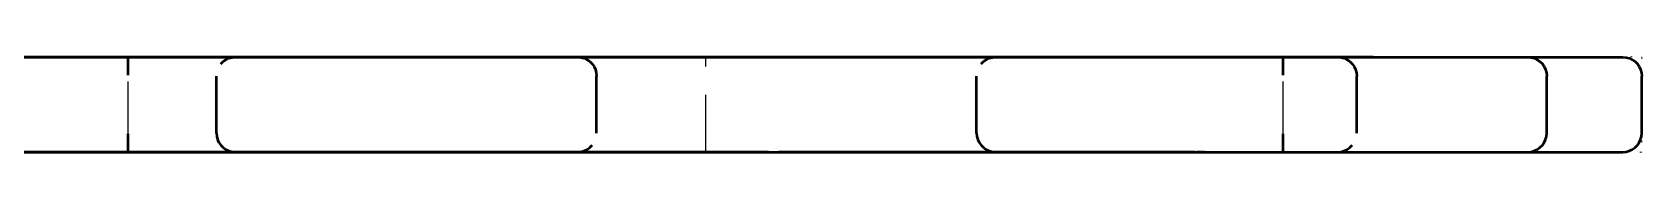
# Model space of a CAD drawing. Header units: millimetres. Extents: x 14 to 366, y 5 to 281.
# Drawn here: x 281.2 to 365.9, y 154.6 to 159.6 of the extents above; entities that cross this region are included whole.
import ezdxf

# ---------------------------------------------------------------- set-up
doc = ezdxf.new("R2010")
doc.units = ezdxf.units.MM
doc.linetypes.add('DOTTED', pattern=[1, 0, -1])
doc.linetypes.add('HIDDEN', pattern=[4.5, 3, -1.5])
for name, color, linetype, lineweight in [('HIDDEN', 8, 'HIDDEN', 25), ('REFERENCE', 8, 'DOTTED', 13), ('VISIBLE', 7, 'CONTINUOUS', 50)]:
    doc.layers.add(name, color=color, linetype=linetype, lineweight=lineweight)

msp = doc.modelspace()

# ---------------------------------------------------------------- linework, layer by layer
at = {"layer": 'HIDDEN'}
for p, q in [((210.015, 159.571), (351.76, 159.571)), ((266.033, 159.56), (284.761, 159.56)), ((284.761, 159.56), (295.918, 159.56)), ((288.685, 159.571), (288.815, 159.571)), ((288.815, 159.571), (288.988, 159.571)), ((288.988, 159.571), (289.188, 159.571)), ((289.188, 159.571), (289.34, 159.571)), ((289.34, 159.571), (289.567, 159.571)), ((289.567, 159.571), (289.738, 159.571)), ((289.738, 159.571), (289.986, 159.571)), ((289.986, 159.571), (290.175, 159.571)), ((290.175, 159.571), (290.44, 159.571)), ((290.44, 159.571), (290.642, 159.571)), ((290.642, 159.571), (290.854, 159.571)), ((290.854, 159.571), (291.134, 159.571)), ((291.104, 159.203), (291.227, 159.326)), ((291.134, 159.571), (291.425, 159.571)), ((291.227, 159.326), (291.37, 159.426)), ((291.37, 159.426), (291.528, 159.5)), ((291.425, 159.571), (291.645, 159.571)), ((291.645, 159.571), (291.944, 159.571)), ((291.944, 159.571), (292.17, 159.571)), ((292.17, 159.571), (292.472, 159.571)), ((292.472, 159.571), (292.701, 159.571)), ((292.701, 159.571), (292.929, 159.571)), ((292.929, 159.571), (293.23, 159.571)), ((293.23, 159.571), (293.385, 159.571)), ((293.385, 159.571), (293.502, 159.571)), ((293.502, 159.571), (293.632, 159.571)), ((295.25, 159.571), (295.379, 159.571)), ((295.476, 159.571), (295.629, 159.571)), ((295.629, 159.571), (295.745, 159.571)), ((295.745, 159.571), (295.874, 159.571)), ((295.874, 159.571), (296.044, 159.571)), ((295.918, 159.56), (309.555, 159.56)), ((296.044, 159.571), (296.227, 159.571)), ((296.227, 159.571), (296.365, 159.571)), ((296.365, 159.571), (296.553, 159.571)), ((296.553, 159.571), (296.696, 159.571)), ((296.696, 159.571), (296.888, 159.571)), ((296.888, 159.571), (297.033, 159.571)), ((297.033, 159.571), (297.221, 159.571)), ((297.221, 159.571), (297.364, 159.571)), ((297.364, 159.571), (297.543, 159.571)), ((297.543, 159.571), (297.679, 159.571)), ((297.679, 159.571), (297.845, 159.571)), ((297.845, 159.571), (297.972, 159.571)), ((297.972, 159.571), (298.195, 159.571)), ((298.195, 159.571), (298.364, 159.571)), ((298.364, 159.571), (298.541, 159.571)), ((298.541, 159.571), (298.776, 159.571)), ((298.776, 159.571), (298.959, 159.571)), ((298.959, 159.571), (299.201, 159.571)), ((299.201, 159.571), (299.448, 159.571)), ((299.448, 159.571), (299.636, 159.571)), ((299.636, 159.571), (299.883, 159.571)), ((299.883, 159.571), (300.071, 159.571)), ((300.071, 159.571), (300.256, 159.571)), ((300.256, 159.571), (300.501, 159.571)), ((300.501, 159.571), (300.74, 159.571)), ((300.74, 159.571), (300.921, 159.571)), ((300.921, 159.571), (301.095, 159.571)), ((301.095, 159.571), (301.325, 159.571)), ((301.325, 159.571), (301.542, 159.571)), ((301.542, 159.571), (301.705, 159.571)), ((301.705, 159.571), (301.907, 159.571)), ((301.907, 159.571), (302.059, 159.571)), ((303.14, 159.571), (303.261, 159.571)), ((303.697, 159.571), (303.818, 159.571)), ((303.818, 159.571), (303.95, 159.571)), ((304.05, 159.571), (304.193, 159.571)), ((304.301, 159.571), (304.415, 159.571)), ((304.415, 159.571), (304.565, 159.571)), ((304.565, 159.571), (304.72, 159.571)), ((304.72, 159.571), (304.838, 159.571)), ((304.838, 159.571), (305.036, 159.571)), ((305.036, 159.571), (305.298, 159.571)), ((305.298, 159.571), (305.534, 159.571)), ((305.534, 159.571), (305.712, 159.571)), ((305.712, 159.571), (305.926, 159.571)), ((305.926, 159.571), (306.088, 159.571)), ((306.088, 159.571), (306.285, 159.571)), ((306.285, 159.571), (306.435, 159.571)), ((306.435, 159.571), (306.62, 159.571)), ((306.62, 159.571), (306.761, 159.571)), ((306.761, 159.571), (306.94, 159.571)), ((306.94, 159.571), (307.076, 159.571)), ((307.076, 159.571), (307.253, 159.571)), ((307.253, 159.571), (307.387, 159.571)), ((307.387, 159.571), (307.569, 159.571)), ((307.569, 159.571), (307.707, 159.571)), ((307.707, 159.571), (307.895, 159.571)), ((307.895, 159.571), (308.038, 159.571)), ((308.038, 159.571), (308.241, 159.571)), ((308.241, 159.571), (308.395, 159.571)), ((308.395, 159.571), (308.512, 159.571)), ((308.601, 159.571), (308.713, 159.571)), ((309.555, 159.56), (325.501, 159.56)), ((310.212, 159.5), (310.37, 159.426)), ((310.37, 159.426), (310.512, 159.326)), ((310.512, 159.326), (310.636, 159.203)), ((310.613, 159.571), (310.763, 159.571)), ((310.763, 159.571), (310.877, 159.571)), ((310.877, 159.571), (311.056, 159.571)), ((311.056, 159.571), (311.192, 159.571)), ((311.192, 159.571), (311.343, 159.571)), ((311.343, 159.571), (311.543, 159.571)), ((311.543, 159.571), (311.754, 159.571)), ((311.754, 159.571), (311.914, 159.571)), ((311.914, 159.571), (312.074, 159.571)), ((312.074, 159.571), (312.286, 159.571)), ((312.286, 159.571), (312.489, 159.571)), ((312.489, 159.571), (312.643, 159.571)), ((312.643, 159.571), (312.782, 159.571)), ((312.782, 159.571), (312.967, 159.571)), ((312.967, 159.571), (313.124, 159.571)), ((313.124, 159.571), (313.243, 159.571)), ((313.346, 159.571), (313.483, 159.571)), ((313.483, 159.571), (313.63, 159.571)), ((313.63, 159.571), (313.742, 159.571)), ((313.742, 159.571), (313.898, 159.571)), ((313.898, 159.571), (314.015, 159.571)), ((314.015, 159.571), (314.137, 159.571)), ((314.137, 159.571), (314.298, 159.571)), ((314.298, 159.571), (314.461, 159.571)), ((314.461, 159.571), (314.584, 159.571)), ((314.584, 159.571), (314.709, 159.571)), ((314.709, 159.571), (314.873, 159.571)), ((314.873, 159.571), (315.034, 159.571)), ((315.034, 159.571), (315.157, 159.571)), ((315.157, 159.571), (315.313, 159.571)), ((315.313, 159.571), (315.432, 159.571)), ((315.432, 159.571), (315.582, 159.571)), ((315.582, 159.571), (315.695, 159.571)), ((315.801, 159.571), (315.94, 159.571)), ((316.619, 154.571), (316.619, 159.571)), ((316.619, 154.56), (316.619, 159.571)), ((317.055, 159.571), (317.167, 159.571)), ((317.167, 159.571), (317.308, 159.571)), ((317.415, 159.571), (317.576, 159.571)), ((317.576, 159.571), (317.698, 159.571)), ((317.698, 159.571), (317.872, 159.571)), ((317.872, 159.571), (318.003, 159.571)), ((318.003, 159.571), (318.139, 159.571)), ((318.139, 159.571), (318.317, 159.571)), ((318.317, 159.571), (318.45, 159.571)), ((318.45, 159.571), (318.624, 159.571)), ((318.624, 159.571), (318.787, 159.571)), ((318.787, 159.571), (318.911, 159.571)), ((318.911, 159.571), (319.054, 159.571)), ((319.162, 159.571), (319.278, 159.571)), ((319.963, 159.571), (320.126, 159.571)), ((320.126, 159.571), (320.25, 159.571)), ((320.25, 159.571), (320.442, 159.571)), ((320.442, 159.571), (320.588, 159.571)), ((320.588, 159.571), (320.75, 159.571)), ((320.75, 159.571), (320.965, 159.571)), ((320.965, 159.571), (321.138, 159.571)), ((321.138, 159.571), (321.367, 159.571)), ((321.367, 159.571), (321.603, 159.571)), ((321.603, 159.571), (321.782, 159.571)), ((321.782, 159.571), (322.018, 159.571)), ((322.018, 159.571), (322.196, 159.571)), ((322.196, 159.571), (322.425, 159.571)), ((322.425, 159.571), (322.598, 159.571)), ((322.598, 159.571), (322.76, 159.571)), ((322.76, 159.571), (322.974, 159.571)), ((322.974, 159.571), (323.167, 159.571)), ((323.167, 159.571), (323.313, 159.571)), ((323.313, 159.571), (323.476, 159.571)), ((323.476, 159.571), (323.6, 159.571)), ((324.837, 159.571), (324.954, 159.571)), ((325.14, 159.571), (325.267, 159.571)), ((325.267, 159.571), (325.401, 159.571)), ((325.501, 159.56), (337.327, 159.56)), ((325.503, 159.571), (325.645, 159.571)), ((325.752, 159.571), (325.9, 159.571)), ((325.9, 159.571), (326.011, 159.571)), ((326.368, 159.571), (326.48, 159.571)), ((326.564, 159.571), (326.69, 159.571)), ((326.785, 159.571), (326.932, 159.571)), ((326.932, 159.571), (327.044, 159.571)), ((327.044, 159.571), (327.218, 159.571)), ((327.218, 159.571), (327.35, 159.571)), ((327.35, 159.571), (327.555, 159.571)), ((327.555, 159.571), (327.711, 159.571)), ((327.711, 159.571), (327.954, 159.571)), ((327.954, 159.571), (328.139, 159.571)), ((328.139, 159.571), (328.427, 159.571)), ((328.427, 159.571), (328.646, 159.571)), ((328.646, 159.571), (328.902, 159.571)), ((328.902, 159.571), (329.241, 159.571)), ((329.241, 159.571), (329.553, 159.571)), ((329.553, 159.571), (329.964, 159.571)), ((329.964, 159.571), (330.305, 159.571)), ((330.305, 159.571), (330.564, 159.571)), ((330.564, 159.571), (330.848, 159.571)), ((330.848, 159.571), (331.062, 159.571)), ((331.062, 159.571), (331.303, 159.571)), ((331.104, 159.203), (331.227, 159.326)), ((331.227, 159.326), (331.37, 159.426)), ((331.303, 159.571), (331.485, 159.571)), ((331.37, 159.426), (331.528, 159.5)), ((331.485, 159.571), (331.693, 159.571)), ((331.693, 159.571), (331.85, 159.571)), ((331.85, 159.571), (332.04, 159.571)), ((332.04, 159.571), (332.184, 159.571)), ((332.184, 159.571), (332.324, 159.571)), ((332.324, 159.571), (332.509, 159.571)), ((332.509, 159.571), (332.702, 159.571)), ((332.702, 159.571), (332.848, 159.571)), ((332.848, 159.571), (333.061, 159.571)), ((333.061, 159.571), (333.222, 159.571)), ((333.222, 159.571), (333.409, 159.571)), ((333.409, 159.571), (333.656, 159.571)), ((333.656, 159.571), (333.874, 159.571)), ((333.874, 159.571), (334.038, 159.571)), ((334.038, 159.571), (334.258, 159.571)), ((334.258, 159.571), (334.424, 159.571)), ((334.424, 159.571), (334.59, 159.571)), ((334.59, 159.571), (334.81, 159.571)), ((334.81, 159.571), (335.027, 159.571)), ((335.027, 159.571), (335.191, 159.571)), ((335.191, 159.571), (335.404, 159.571)), ((335.404, 159.571), (335.565, 159.571)), ((335.565, 159.571), (335.723, 159.571)), ((335.723, 159.571), (335.93, 159.571)), ((335.93, 159.571), (336.081, 159.571)), ((336.081, 159.571), (336.279, 159.571)), ((336.279, 159.571), (336.469, 159.571)), ((336.469, 159.571), (336.612, 159.571)), ((336.612, 159.571), (336.789, 159.571)), ((336.789, 159.571), (336.923, 159.571)), ((336.923, 159.571), (337.048, 159.571)), ((337.048, 159.571), (337.212, 159.571)), ((337.212, 159.571), (337.324, 159.571)), ((337.324, 159.571), (337.472, 159.571)), ((337.327, 159.56), (337.458, 159.56)), ((337.458, 159.56), (337.678, 159.56)), ((337.57, 159.571), (337.699, 159.571)), ((337.678, 159.56), (338.01, 159.56)), ((337.699, 159.571), (337.814, 159.571)), ((338.01, 159.56), (338.463, 159.56)), ((338.463, 159.56), (338.932, 159.56)), ((338.932, 159.56), (339.53, 159.56)), ((339.01, 159.571), (339.349, 159.571)), ((339.349, 159.571), (339.606, 159.571)), ((339.53, 159.56), (340.211, 159.56)), ((339.606, 159.571), (339.869, 159.571)), ((339.869, 159.571), (340.216, 159.571)), ((340.211, 159.56), (340.961, 159.56)), ((340.216, 159.571), (340.565, 159.571)), ((340.565, 159.571), (340.829, 159.571)), ((340.829, 159.571), (341.091, 159.571)), ((340.961, 159.56), (341.339, 159.56)), ((341.091, 159.571), (341.436, 159.571)), ((341.339, 159.56), (342.101, 159.56)), ((341.436, 159.571), (341.692, 159.571)), ((341.692, 159.571), (342.03, 159.571)), ((342.03, 159.571), (342.355, 159.571)), ((342.101, 159.56), (342.871, 159.56)), ((342.355, 159.571), (342.602, 159.571)), ((342.602, 159.571), (342.91, 159.571)), ((342.871, 159.56), (348.778, 159.56)), ((342.91, 159.571), (343.144, 159.571)), ((343.144, 159.571), (343.36, 159.571)), ((343.36, 159.571), (343.646, 159.571)), ((343.646, 159.571), (343.843, 159.571)), ((343.843, 159.571), (344.103, 159.571)), ((344.103, 159.571), (344.276, 159.571)), ((344.276, 159.571), (344.504, 159.571)), ((344.784, 159.571), (344.896, 159.571)), ((344.98, 159.571), (345.092, 159.571)), ((346.27, 159.571), (346.41, 159.571)), ((346.601, 159.571), (346.714, 159.571)), ((348.778, 159.56), (351.459, 159.56)), ((350.212, 159.5), (350.37, 159.426)), ((350.37, 159.426), (350.512, 159.326)), ((350.512, 159.326), (350.636, 159.203)), ((351.459, 159.56), (351.76, 159.56)), ((360.212, 159.5), (360.37, 159.426)), ((360.212, 159.5), (360.37, 159.426)), ((360.212, 159.5), (360.37, 159.426)), ((360.37, 159.426), (360.512, 159.326)), ((360.37, 159.426), (360.512, 159.326)), ((360.37, 159.426), (360.512, 159.326)), ((360.512, 159.326), (360.636, 159.203)), ((360.512, 159.326), (360.636, 159.203)), ((360.512, 159.326), (360.636, 159.203)), ((286.231, 155.276), (286.231, 158.855)), ((290.87, 155.56), (290.87, 158.56)), ((310.87, 155.56), (310.87, 158.56)), ((330.87, 155.56), (330.87, 158.56)), ((347.007, 155.276), (347.007, 158.855)), ((350.87, 155.56), (350.87, 158.56)), ((360.854, 158.734), (360.87, 158.56)), ((360.854, 158.734), (360.87, 158.56)), ((360.87, 155.56), (360.87, 158.56)), ((360.87, 155.56), (360.87, 158.56)), ((360.87, 155.56), (360.87, 158.56)), ((360.87, 155.56), (360.87, 158.56)), ((360.87, 155.56), (360.87, 158.56)), ((360.854, 155.386), (360.87, 155.56)), ((360.854, 155.386), (360.87, 155.56)), ((288.873, 154.56), (288.988, 154.56)), ((288.988, 154.56), (289.196, 154.56)), ((289.218, 154.56), (289.34, 154.56)), ((289.34, 154.56), (289.6, 154.56)), ((289.738, 154.56), (290.023, 154.56)), ((290.023, 154.56), (290.175, 154.56)), ((290.182, 154.56), (290.48, 154.56)), ((290.48, 154.56), (290.642, 154.56)), ((290.642, 154.56), (290.812, 154.56)), ((290.871, 154.56), (291.134, 154.56)), ((291.104, 154.917), (291.227, 154.794)), ((291.134, 154.56), (291.442, 154.56)), ((291.227, 154.794), (291.37, 154.694)), ((291.37, 154.694), (291.528, 154.62)), ((291.468, 154.56), (291.645, 154.56)), ((291.645, 154.56), (291.989, 154.56)), ((291.989, 154.56), (292.17, 154.56)), ((292.17, 154.56), (292.303, 154.56)), ((292.303, 154.56), (292.517, 154.56)), ((292.517, 154.56), (292.701, 154.56)), ((292.701, 154.56), (292.884, 154.56)), ((292.884, 154.56), (293.23, 154.56)), ((293.502, 154.56), (293.651, 154.56)), ((293.796, 154.56), (293.92, 154.56)), ((295.132, 154.56), (295.25, 154.56)), ((295.25, 154.56), (295.398, 154.56)), ((295.476, 154.56), (295.652, 154.56)), ((296.044, 154.56), (296.254, 154.56)), ((296.254, 154.56), (296.365, 154.56)), ((296.365, 154.56), (296.582, 154.56)), ((296.582, 154.56), (296.696, 154.56)), ((296.696, 154.56), (296.906, 154.56)), ((296.917, 154.56), (297.033, 154.563)), ((297.117, 154.566), (297.249, 154.569)), ((297.417, 154.571), (297.57, 154.571)), ((297.679, 154.571), (297.794, 154.571)), ((298.506, 154.571), (298.693, 154.571)), ((298.776, 154.571), (298.923, 154.571)), ((299.341, 154.571), (299.477, 154.571)), ((299.485, 154.571), (299.636, 154.571)), ((299.659, 154.571), (299.901, 154.571)), ((299.92, 154.571), (300.071, 154.571)), ((300.071, 154.571), (300.22, 154.571)), ((300.22, 154.571), (300.425, 154.571)), ((300.501, 154.571), (300.775, 154.571)), ((300.775, 154.571), (300.921, 154.571)), ((300.921, 154.571), (301.061, 154.571)), ((301.061, 154.571), (301.325, 154.571)), ((301.325, 154.571), (301.574, 154.571)), ((301.574, 154.571), (301.705, 154.571)), ((301.705, 154.571), (301.937, 154.571)), ((301.937, 154.571), (302.059, 154.571)), ((303.122, 154.571), (303.261, 154.571)), ((303.484, 154.571), (303.606, 154.571)), ((303.679, 154.571), (303.818, 154.571)), ((303.818, 154.571), (303.97, 154.571)), ((304.054, 154.571), (304.214, 154.571)), ((304.392, 154.571), (304.565, 154.571)), ((304.565, 154.571), (304.744, 154.571)), ((304.838, 154.571), (304.997, 154.571)), ((304.997, 154.571), (305.298, 154.571)), ((305.298, 154.571), (305.569, 154.571)), ((305.569, 154.571), (305.712, 154.571)), ((305.712, 154.571), (305.958, 154.571)), ((305.958, 154.571), (306.088, 154.571)), ((306.088, 154.571), (306.315, 154.571)), ((306.315, 154.571), (306.435, 154.571)), ((306.435, 154.571), (306.648, 154.571)), ((306.648, 154.571), (306.761, 154.571)), ((306.761, 154.571), (306.967, 154.571)), ((307.076, 154.571), (307.28, 154.571)), ((307.387, 154.571), (307.596, 154.571)), ((307.707, 154.571), (307.923, 154.571)), ((307.923, 154.571), (308.038, 154.571)), ((308.038, 154.571), (308.272, 154.571)), ((308.272, 154.571), (308.395, 154.571)), ((308.395, 154.571), (308.53, 154.571)), ((308.601, 154.571), (308.73, 154.571)), ((308.798, 154.571), (308.921, 154.571)), ((308.986, 154.571), (309.103, 154.571)), ((310.212, 154.62), (310.37, 154.694)), ((310.37, 154.694), (310.512, 154.794)), ((310.488, 154.571), (310.613, 154.571)), ((310.512, 154.794), (310.636, 154.917)), ((310.643, 154.571), (310.786, 154.571)), ((310.877, 154.571), (311.083, 154.571)), ((311.192, 154.571), (311.314, 154.571)), ((311.314, 154.571), (311.543, 154.571)), ((311.543, 154.571), (311.785, 154.571)), ((311.785, 154.571), (311.914, 154.571)), ((311.914, 154.571), (312.042, 154.571)), ((312.042, 154.571), (312.286, 154.571)), ((312.294, 154.571), (312.519, 154.571)), ((312.519, 154.571), (312.643, 154.571)), ((312.643, 154.571), (312.755, 154.571)), ((312.755, 154.571), (312.967, 154.571)), ((312.967, 154.571), (313.147, 154.571)), ((313.326, 154.571), (313.483, 154.571)), ((313.483, 154.571), (313.652, 154.571)), ((313.742, 154.571), (313.862, 154.571)), ((314.113, 154.571), (314.298, 154.571)), ((314.298, 154.571), (314.485, 154.571)), ((314.684, 154.571), (314.873, 154.571)), ((314.873, 154.571), (315.058, 154.571)), ((315.203, 154.571), (315.337, 154.571)), ((315.432, 154.571), (315.604, 154.571)), ((315.78, 154.571), (315.94, 154.571)), ((317.038, 154.571), (317.167, 154.571)), ((317.167, 154.571), (317.329, 154.571)), ((317.438, 154.571), (317.6, 154.571)), ((317.698, 154.571), (317.898, 154.571)), ((318.112, 154.571), (318.317, 154.571)), ((318.424, 154.571), (318.624, 154.571)), ((318.624, 154.571), (318.811, 154.571)), ((318.911, 154.571), (319.075, 154.571)), ((319.162, 154.571), (319.295, 154.571)), ((319.963, 154.571), (320.144, 154.571)), ((320.279, 154.56), (320.471, 154.56)), ((320.471, 154.56), (320.588, 154.56)), ((320.588, 154.56), (320.718, 154.56)), ((320.718, 154.56), (320.965, 154.56)), ((320.965, 154.56), (321.104, 154.56)), ((321.104, 154.56), (321.367, 154.56)), ((321.367, 154.56), (321.639, 154.56)), ((321.639, 154.56), (321.782, 154.56)), ((321.889, 154.56), (322.053, 154.56)), ((322.053, 154.56), (322.196, 154.56)), ((322.196, 154.56), (322.459, 154.56)), ((322.459, 154.56), (322.598, 154.56)), ((322.598, 154.56), (322.728, 154.56)), ((322.728, 154.56), (322.974, 154.56)), ((322.974, 154.56), (323.196, 154.56)), ((323.196, 154.56), (323.313, 154.56)), ((323.313, 154.56), (323.501, 154.56)), ((324.477, 154.56), (324.588, 154.56)), ((324.647, 154.56), (324.771, 154.56)), ((324.837, 154.56), (324.972, 154.56)), ((325.121, 154.56), (325.267, 154.56)), ((325.267, 154.56), (325.421, 154.56)), ((325.752, 154.56), (325.922, 154.56)), ((326.011, 154.56), (326.126, 154.56)), ((326.25, 154.56), (326.368, 154.56)), ((326.368, 154.56), (326.496, 154.56)), ((326.564, 154.56), (326.708, 154.56)), ((326.785, 154.56), (326.954, 154.56)), ((327.044, 154.56), (327.244, 154.56)), ((327.35, 154.56), (327.586, 154.56)), ((327.586, 154.56), (327.711, 154.56)), ((327.711, 154.56), (327.991, 154.56)), ((327.991, 154.56), (328.139, 154.56)), ((328.139, 154.56), (328.47, 154.56)), ((328.47, 154.56), (328.646, 154.56)), ((328.646, 154.56), (328.852, 154.56)), ((328.852, 154.56), (329.241, 154.56)), ((329.241, 154.56), (329.491, 154.56)), ((329.491, 154.56), (329.964, 154.56)), ((329.964, 154.56), (330.356, 154.56)), ((330.356, 154.56), (330.564, 154.56)), ((330.564, 154.56), (330.89, 154.56)), ((330.89, 154.56), (331.062, 154.56)), ((331.062, 154.56), (331.338, 154.56)), ((331.104, 154.917), (331.227, 154.794)), ((331.227, 154.794), (331.37, 154.694)), ((331.338, 154.56), (331.485, 154.56)), ((331.37, 154.694), (331.528, 154.62)), ((331.485, 154.56), (331.724, 154.56)), ((331.724, 154.56), (331.85, 154.56)), ((331.85, 154.56), (332.069, 154.56)), ((332.069, 154.56), (332.184, 154.56)), ((332.184, 154.56), (332.297, 154.56)), ((332.297, 154.56), (332.509, 154.56)), ((332.509, 154.56), (332.731, 154.56)), ((332.731, 154.56), (332.848, 154.56)), ((332.848, 154.56), (333.092, 154.56)), ((333.092, 154.56), (333.222, 154.56)), ((333.222, 154.56), (333.372, 154.56)), ((333.372, 154.56), (333.656, 154.56)), ((333.656, 154.56), (333.906, 154.56)), ((333.906, 154.56), (334.038, 154.56)), ((334.038, 154.56), (334.291, 154.56)), ((334.291, 154.56), (334.424, 154.56)), ((334.424, 154.56), (334.557, 154.56)), ((334.557, 154.56), (334.81, 154.56)), ((334.81, 154.56), (335.059, 154.56)), ((335.059, 154.56), (335.191, 154.56)), ((335.191, 154.56), (335.436, 154.56)), ((335.436, 154.56), (335.565, 154.56)), ((335.565, 154.56), (335.692, 154.56)), ((335.692, 154.56), (335.93, 154.56)), ((335.93, 154.56), (336.051, 154.56)), ((336.051, 154.56), (336.279, 154.56)), ((336.279, 154.56), (336.497, 154.56)), ((336.497, 154.56), (336.612, 154.56)), ((336.612, 154.56), (336.816, 154.56)), ((337.023, 154.56), (337.212, 154.56)), ((337.302, 154.56), (337.472, 154.56)), ((337.55, 154.56), (337.699, 154.56)), ((337.699, 154.56), (337.831, 154.56)), ((337.901, 154.56), (338.019, 154.56)), ((339.01, 154.56), (339.4, 154.56)), ((339.4, 154.56), (339.606, 154.56)), ((339.606, 154.56), (339.818, 154.56)), ((339.818, 154.56), (340.216, 154.56)), ((340.216, 154.56), (340.617, 154.56)), ((340.617, 154.56), (340.829, 154.56)), ((340.829, 154.56), (341.039, 154.56)), ((341.039, 154.56), (341.436, 154.56)), ((341.436, 154.56), (341.642, 154.56)), ((341.642, 154.56), (342.03, 154.56)), ((342.03, 154.56), (342.404, 154.56)), ((342.404, 154.56), (342.602, 154.56)), ((342.602, 154.56), (342.956, 154.56)), ((342.956, 154.56), (343.144, 154.56)), ((343.144, 154.56), (343.318, 154.56)), ((343.318, 154.56), (343.646, 154.56)), ((343.648, 154.56), (343.804, 154.56)), ((343.804, 154.56), (344.093, 154.56)), ((344.103, 154.56), (344.242, 154.56)), ((344.242, 154.56), (344.504, 154.56)), ((344.504, 154.56), (344.631, 154.56)), ((344.767, 154.56), (344.896, 154.56)), ((344.964, 154.56), (345.092, 154.56)), ((345.159, 154.56), (345.285, 154.56)), ((345.349, 154.56), (345.47, 154.56)), ((345.47, 154.56), (345.582, 154.56)), ((346.27, 154.56), (346.431, 154.56)), ((346.585, 154.56), (346.714, 154.56)), ((350.212, 154.62), (350.37, 154.694)), ((350.37, 154.694), (350.512, 154.794)), ((350.512, 154.794), (350.636, 154.917)), ((360.212, 154.62), (360.37, 154.694)), ((360.212, 154.62), (360.37, 154.694)), ((360.212, 154.62), (360.37, 154.694)), ((360.37, 154.694), (360.512, 154.794)), ((360.37, 154.694), (360.512, 154.794)), ((360.37, 154.694), (360.512, 154.794)), ((360.512, 154.794), (360.636, 154.917)), ((360.512, 154.794), (360.636, 154.917)), ((360.512, 154.794), (360.636, 154.917))]:
    msp.add_line(p, q, dxfattribs=at)
at = {"layer": 'REFERENCE'}
for p, q in [((195.87, 159.571), (365.87, 159.571)), ((365.87, 159.571), (365.87, 154.56)), ((365.87, 154.56), (195.87, 154.56))]:
    msp.add_line(p, q, dxfattribs=at)
at = {"layer": 'VISIBLE'}
for p, q in [((210.015, 159.571), (351.76, 159.571)), ((269.87, 159.56), (291.87, 159.56)), ((276.961, 159.56), (283.996, 159.56)), ((283.996, 159.56), (298.262, 159.56)), ((286.231, 158.616), (286.231, 159.571)), ((286.388, 159.571), (286.502, 159.571)), ((286.502, 159.571), (286.653, 159.571)), ((286.653, 159.571), (286.79, 159.571)), ((286.79, 159.571), (286.971, 159.571)), ((286.971, 159.571), (287.134, 159.571)), ((287.134, 159.571), (287.349, 159.571)), ((287.349, 159.571), (287.537, 159.571)), ((287.537, 159.571), (287.785, 159.571)), ((287.785, 159.571), (288.001, 159.571)), ((288.001, 159.571), (288.286, 159.571)), ((288.286, 159.571), (288.607, 159.571)), ((288.607, 159.571), (288.85, 159.571)), ((288.85, 159.571), (289.122, 159.571)), ((289.122, 159.571), (289.481, 159.571)), ((289.481, 159.571), (289.784, 159.571)), ((289.784, 159.571), (290.184, 159.571)), ((290.184, 159.571), (290.518, 159.571)), ((290.518, 159.571), (290.958, 159.571)), ((290.958, 159.571), (291.324, 159.571)), ((291.104, 159.203), (291.227, 159.326)), ((291.104, 159.203), (291.227, 159.326)), ((291.227, 159.326), (291.37, 159.426)), ((291.227, 159.326), (291.37, 159.426)), ((291.324, 159.571), (291.808, 159.571)), ((291.37, 159.426), (291.528, 159.5)), ((291.37, 159.426), (291.528, 159.5)), ((291.528, 159.5), (291.696, 159.545)), ((291.528, 159.5), (291.696, 159.545)), ((291.696, 159.545), (291.87, 159.56)), ((291.696, 159.545), (291.87, 159.56)), ((291.808, 159.571), (292.458, 159.571)), ((291.87, 159.56), (309.87, 159.56)), ((292.458, 159.571), (293.317, 159.571)), ((293.317, 159.571), (294.332, 159.571)), ((294.332, 159.571), (295.671, 159.571)), ((295.671, 159.571), (296.949, 159.571)), ((296.949, 159.571), (298.636, 159.571)), ((298.262, 159.56), (300.326, 159.56)), ((298.636, 159.571), (300.074, 159.571)), ((300.074, 159.571), (301.974, 159.571)), ((300.326, 159.56), (316.088, 159.56)), ((301.974, 159.571), (303.471, 159.571)), ((303.471, 159.571), (305.448, 159.571)), ((305.448, 159.571), (306.904, 159.571)), ((306.904, 159.571), (308.825, 159.571)), ((308.825, 159.571), (310.136, 159.571)), ((309.87, 159.56), (310.043, 159.545)), ((309.87, 159.56), (310.043, 159.545)), ((309.87, 159.56), (331.87, 159.56)), ((310.043, 159.545), (310.212, 159.5)), ((310.043, 159.545), (310.212, 159.5)), ((310.136, 159.571), (311.866, 159.571)), ((310.212, 159.5), (310.37, 159.426)), ((310.212, 159.5), (310.37, 159.426)), ((310.37, 159.426), (310.512, 159.326)), ((310.37, 159.426), (310.512, 159.326)), ((310.512, 159.326), (310.636, 159.203)), ((310.512, 159.326), (310.636, 159.203)), ((311.866, 159.571), (312.931, 159.571)), ((312.931, 159.571), (314.336, 159.571)), ((314.336, 159.571), (315.053, 159.571)), ((315.053, 159.571), (315.999, 159.571)), ((315.999, 159.571), (316.352, 159.571)), ((316.088, 159.56), (318.938, 159.56)), ((316.352, 159.571), (316.619, 159.571)), ((316.619, 159.571), (316.743, 159.571)), ((316.838, 159.571), (317.183, 159.571)), ((317.183, 159.571), (317.444, 159.571)), ((317.444, 159.571), (318.008, 159.571)), ((318.008, 159.571), (318.435, 159.571)), ((318.435, 159.571), (319.214, 159.571)), ((318.938, 159.56), (336.948, 159.56)), ((319.214, 159.571), (319.803, 159.571)), ((319.803, 159.571), (320.794, 159.571)), ((320.794, 159.571), (321.545, 159.571)), ((321.545, 159.571), (322.745, 159.571)), ((322.745, 159.571), (323.654, 159.571)), ((323.654, 159.571), (325.06, 159.571)), ((325.06, 159.571), (326.124, 159.571)), ((326.124, 159.571), (327.29, 159.571)), ((327.29, 159.571), (327.732, 159.571)), ((327.732, 159.571), (328.95, 159.571)), ((328.95, 159.571), (330.759, 159.571)), ((330.759, 159.571), (332.129, 159.571)), ((331.104, 159.203), (331.227, 159.326)), ((331.104, 159.203), (331.227, 159.326)), ((331.227, 159.326), (331.37, 159.426)), ((331.227, 159.326), (331.37, 159.426)), ((331.37, 159.426), (331.528, 159.5)), ((331.37, 159.426), (331.528, 159.5)), ((331.528, 159.5), (331.696, 159.545)), ((331.528, 159.5), (331.696, 159.545)), ((331.696, 159.545), (331.87, 159.56)), ((331.696, 159.545), (331.87, 159.56)), ((331.87, 159.56), (349.87, 159.56)), ((332.129, 159.571), (334.133, 159.571)), ((334.133, 159.571), (335.651, 159.571)), ((335.651, 159.571), (336.543, 159.571)), ((336.543, 159.571), (337.22, 159.571)), ((336.948, 159.56), (339.995, 159.56)), ((337.22, 159.571), (337.975, 159.571)), ((337.975, 159.571), (338.548, 159.571)), ((338.548, 159.571), (339.177, 159.571)), ((339.177, 159.571), (339.654, 159.571)), ((339.654, 159.571), (340.171, 159.571)), ((339.995, 159.56), (351.76, 159.56)), ((340.171, 159.571), (340.563, 159.571)), ((340.563, 159.571), (340.981, 159.571)), ((340.981, 159.571), (341.297, 159.571)), ((341.297, 159.571), (341.629, 159.571)), ((341.629, 159.571), (341.881, 159.571)), ((341.881, 159.571), (342.14, 159.571)), ((342.14, 159.571), (342.337, 159.571)), ((342.337, 159.571), (342.536, 159.571)), ((342.536, 159.571), (342.687, 159.571)), ((342.687, 159.571), (342.84, 159.571)), ((342.84, 159.571), (342.956, 159.571)), ((342.956, 159.571), (343.073, 159.571)), ((343.162, 159.571), (343.369, 159.571)), ((343.369, 159.571), (343.642, 159.571)), ((343.642, 159.571), (343.832, 159.571)), ((343.832, 159.571), (344.082, 159.571)), ((344.082, 159.571), (344.311, 159.571)), ((344.311, 159.571), (344.485, 159.571)), ((344.485, 159.571), (344.696, 159.571)), ((344.696, 159.571), (344.856, 159.571)), ((344.856, 159.571), (345.049, 159.571)), ((345.049, 159.571), (345.196, 159.571)), ((345.196, 159.571), (345.329, 159.571)), ((345.329, 159.571), (345.504, 159.571)), ((345.504, 159.571), (345.663, 159.571)), ((345.663, 159.571), (345.784, 159.571)), ((345.784, 159.571), (345.928, 159.571)), ((346.038, 159.571), (346.168, 159.571)), ((346.268, 159.571), (346.385, 159.571)), ((346.474, 159.571), (346.593, 159.571)), ((347.007, 158.616), (347.007, 159.571)), ((349.87, 159.56), (350.043, 159.545)), ((349.87, 159.56), (350.043, 159.545)), ((349.87, 159.56), (359.87, 159.56)), ((350.043, 159.545), (350.212, 159.5)), ((350.043, 159.545), (350.212, 159.5)), ((350.212, 159.5), (350.37, 159.426)), ((350.212, 159.5), (350.37, 159.426)), ((350.37, 159.426), (350.512, 159.326)), ((350.37, 159.426), (350.512, 159.326)), ((350.512, 159.326), (350.636, 159.203)), ((350.512, 159.326), (350.636, 159.203)), ((359.87, 159.56), (360.043, 159.545)), ((359.87, 159.56), (360.043, 159.545)), ((359.87, 159.56), (360.043, 159.545)), ((359.87, 159.56), (364.87, 159.56)), ((359.87, 159.56), (360.043, 159.545)), ((359.87, 159.56), (364.87, 159.56)), ((359.87, 159.56), (364.87, 159.56)), ((360.043, 159.545), (360.212, 159.5)), ((360.043, 159.545), (360.212, 159.5)), ((360.043, 159.545), (360.212, 159.5)), ((360.043, 159.545), (360.212, 159.5)), ((360.212, 159.5), (360.37, 159.426)), ((360.212, 159.5), (360.37, 159.426)), ((360.212, 159.5), (360.37, 159.426)), ((360.212, 159.5), (360.37, 159.426)), ((360.37, 159.426), (360.512, 159.326)), ((360.37, 159.426), (360.512, 159.326)), ((360.37, 159.426), (360.512, 159.326)), ((360.37, 159.426), (360.512, 159.326)), ((360.512, 159.326), (360.636, 159.203)), ((360.512, 159.326), (360.636, 159.203)), ((360.512, 159.326), (360.636, 159.203)), ((360.512, 159.326), (360.636, 159.203)), ((364.87, 159.56), (365.043, 159.545)), ((364.87, 159.56), (365.043, 159.545)), ((364.87, 159.56), (365.043, 159.545)), ((365.043, 159.545), (365.212, 159.5)), ((365.043, 159.545), (365.212, 159.5)), ((365.043, 159.545), (365.212, 159.5)), ((365.212, 159.5), (365.37, 159.426)), ((365.212, 159.5), (365.37, 159.426)), ((365.212, 159.5), (365.37, 159.426)), ((365.37, 159.426), (365.512, 159.326)), ((365.37, 159.426), (365.512, 159.326)), ((365.37, 159.426), (365.512, 159.326)), ((365.512, 159.326), (365.636, 159.203)), ((365.512, 159.326), (365.636, 159.203)), ((365.512, 159.326), (365.636, 159.203)), ((290.87, 155.56), (290.87, 158.56)), ((290.87, 155.56), (290.87, 158.56)), ((310.636, 159.203), (310.736, 159.06)), ((310.636, 159.203), (310.736, 159.06)), ((310.736, 159.06), (310.809, 158.902)), ((310.736, 159.06), (310.809, 158.902)), ((310.809, 158.902), (310.854, 158.734)), ((310.809, 158.902), (310.854, 158.734)), ((310.854, 158.734), (310.87, 158.56)), ((310.854, 158.734), (310.87, 158.56)), ((310.87, 155.56), (310.87, 158.56)), ((310.87, 155.56), (310.87, 158.56)), ((330.87, 155.56), (330.87, 158.56)), ((330.87, 155.56), (330.87, 158.56)), ((350.636, 159.203), (350.736, 159.06)), ((350.636, 159.203), (350.736, 159.06)), ((350.736, 159.06), (350.809, 158.902)), ((350.736, 159.06), (350.809, 158.902)), ((350.809, 158.902), (350.854, 158.734)), ((350.809, 158.902), (350.854, 158.734)), ((350.854, 158.734), (350.87, 158.56)), ((350.854, 158.734), (350.87, 158.56)), ((350.87, 155.56), (350.87, 158.56)), ((350.87, 155.56), (350.87, 158.56)), ((360.636, 159.203), (360.736, 159.06)), ((360.636, 159.203), (360.736, 159.06)), ((360.636, 159.203), (360.736, 159.06)), ((360.636, 159.203), (360.736, 159.06)), ((360.736, 159.06), (360.809, 158.902)), ((360.736, 159.06), (360.809, 158.902)), ((360.736, 159.06), (360.809, 158.902)), ((360.736, 159.06), (360.809, 158.902)), ((360.809, 158.902), (360.854, 158.734)), ((360.809, 158.902), (360.854, 158.734)), ((360.809, 158.902), (360.854, 158.734)), ((360.809, 158.902), (360.854, 158.734)), ((360.854, 158.734), (360.87, 158.56)), ((360.854, 158.734), (360.87, 158.56)), ((360.854, 158.734), (360.87, 158.56)), ((360.854, 158.734), (360.87, 158.56)), ((360.87, 155.56), (360.87, 158.56)), ((360.87, 155.56), (360.87, 158.56)), ((365.636, 159.203), (365.736, 159.06)), ((365.636, 159.203), (365.736, 159.06)), ((365.636, 159.203), (365.736, 159.06)), ((365.736, 159.06), (365.809, 158.902)), ((365.736, 159.06), (365.809, 158.902)), ((365.736, 159.06), (365.809, 158.902)), ((365.809, 158.902), (365.854, 158.734)), ((365.809, 158.902), (365.854, 158.734)), ((365.809, 158.902), (365.854, 158.734)), ((365.854, 158.734), (365.87, 158.56)), ((365.854, 158.734), (365.87, 158.56)), ((365.854, 158.734), (365.87, 158.56)), ((365.87, 155.56), (365.87, 158.56)), ((365.87, 155.56), (365.87, 158.56)), ((365.87, 155.56), (365.87, 158.56)), ((286.231, 154.56), (286.231, 155.514)), ((290.87, 155.56), (290.885, 155.386)), ((290.87, 155.56), (290.885, 155.386)), ((290.885, 155.386), (290.93, 155.218)), ((290.885, 155.386), (290.93, 155.218)), ((290.93, 155.218), (291.004, 155.06)), ((290.93, 155.218), (291.004, 155.06)), ((291.004, 155.06), (291.104, 154.917)), ((291.004, 155.06), (291.104, 154.917)), ((330.87, 155.56), (330.885, 155.386)), ((330.87, 155.56), (330.885, 155.386)), ((330.885, 155.386), (330.93, 155.218)), ((330.885, 155.386), (330.93, 155.218)), ((330.93, 155.218), (331.004, 155.06)), ((330.93, 155.218), (331.004, 155.06)), ((331.004, 155.06), (331.104, 154.917)), ((331.004, 155.06), (331.104, 154.917)), ((347.007, 154.56), (347.007, 155.514)), ((360.636, 154.917), (360.736, 155.06)), ((360.636, 154.917), (360.736, 155.06)), ((360.636, 154.917), (360.736, 155.06)), ((360.636, 154.917), (360.736, 155.06)), ((360.736, 155.06), (360.809, 155.218)), ((360.736, 155.06), (360.809, 155.218)), ((360.736, 155.06), (360.809, 155.218)), ((360.736, 155.06), (360.809, 155.218)), ((360.809, 155.218), (360.854, 155.386)), ((360.809, 155.218), (360.854, 155.386)), ((360.809, 155.218), (360.854, 155.386)), ((360.809, 155.218), (360.854, 155.386)), ((360.854, 155.386), (360.87, 155.56)), ((360.854, 155.386), (360.87, 155.56)), ((360.854, 155.386), (360.87, 155.56)), ((360.854, 155.386), (360.87, 155.56)), ((365.636, 154.917), (365.736, 155.06)), ((365.636, 154.917), (365.736, 155.06)), ((365.636, 154.917), (365.736, 155.06)), ((365.736, 155.06), (365.809, 155.218)), ((365.736, 155.06), (365.809, 155.218)), ((365.736, 155.06), (365.809, 155.218)), ((365.809, 155.218), (365.854, 155.386)), ((365.809, 155.218), (365.854, 155.386)), ((365.809, 155.218), (365.854, 155.386)), ((365.854, 155.386), (365.87, 155.56)), ((365.854, 155.386), (365.87, 155.56)), ((365.854, 155.386), (365.87, 155.56)), ((268.647, 154.56), (281.422, 154.56)), ((268.71, 154.571), (281.419, 154.571)), ((269.87, 154.56), (291.87, 154.56)), ((281.419, 154.571), (314.619, 154.571)), ((281.422, 154.56), (320.161, 154.56)), ((286.479, 154.56), (286.604, 154.56)), ((286.763, 154.56), (286.971, 154.56)), ((286.971, 154.56), (287.102, 154.56)), ((287.102, 154.56), (287.349, 154.56)), ((287.349, 154.56), (287.5, 154.56)), ((287.5, 154.56), (287.785, 154.56)), ((287.785, 154.56), (287.959, 154.56)), ((287.959, 154.56), (288.286, 154.56)), ((288.286, 154.56), (288.655, 154.56)), ((288.655, 154.56), (288.85, 154.56)), ((288.85, 154.56), (289.068, 154.56)), ((289.068, 154.56), (289.481, 154.56)), ((289.481, 154.56), (289.724, 154.56)), ((289.724, 154.56), (289.841, 154.56)), ((289.841, 154.56), (290.184, 154.56)), ((290.184, 154.56), (290.452, 154.56)), ((290.452, 154.56), (290.958, 154.56)), ((291.051, 154.56), (291.252, 154.56)), ((291.104, 154.917), (291.227, 154.794)), ((291.104, 154.917), (291.227, 154.794)), ((291.227, 154.794), (291.37, 154.694)), ((291.227, 154.794), (291.37, 154.694)), ((291.252, 154.56), (291.808, 154.56)), ((291.37, 154.694), (291.528, 154.62)), ((291.37, 154.694), (291.528, 154.62)), ((291.528, 154.62), (291.696, 154.575)), ((291.528, 154.62), (291.696, 154.575)), ((291.696, 154.575), (291.87, 154.56)), ((291.696, 154.575), (291.87, 154.56)), ((291.808, 154.56), (292.33, 154.56)), ((291.87, 154.56), (309.87, 154.56)), ((292.33, 154.56), (292.502, 154.56)), ((292.502, 154.56), (293.317, 154.56)), ((293.317, 154.56), (294.121, 154.56)), ((294.132, 154.56), (295.671, 154.56)), ((295.671, 154.56), (295.87, 154.56)), ((295.87, 154.56), (296.697, 154.56)), ((296.697, 154.56), (297.731, 154.56)), ((297.731, 154.56), (298.514, 154.56)), ((298.514, 154.56), (298.636, 154.56)), ((298.636, 154.56), (299.791, 154.56)), ((299.791, 154.56), (300.567, 154.56)), ((300.567, 154.56), (301.974, 154.56)), ((301.974, 154.56), (302.606, 154.56)), ((302.606, 154.56), (303.176, 154.56)), ((303.176, 154.56), (304.581, 154.56)), ((304.581, 154.56), (305.448, 154.56)), ((305.448, 154.56), (306.447, 154.56)), ((306.447, 154.56), (306.617, 154.56)), ((306.617, 154.56), (308.161, 154.56)), ((308.161, 154.56), (308.629, 154.56)), ((308.629, 154.56), (308.825, 154.56)), ((308.825, 154.56), (309.877, 154.56)), ((309.87, 154.56), (310.043, 154.575)), ((309.87, 154.56), (310.043, 154.575)), ((309.87, 154.56), (331.87, 154.56)), ((309.98, 154.56), (311.115, 154.56)), ((310.043, 154.575), (310.212, 154.62)), ((310.043, 154.575), (310.212, 154.62)), ((310.212, 154.62), (310.37, 154.694)), ((310.212, 154.62), (310.37, 154.694)), ((310.37, 154.694), (310.512, 154.794)), ((310.37, 154.694), (310.512, 154.794)), ((310.512, 154.794), (310.636, 154.917)), ((310.512, 154.794), (310.636, 154.917)), ((311.115, 154.56), (311.866, 154.56)), ((311.866, 154.56), (312.032, 154.56)), ((312.032, 154.56), (312.721, 154.56)), ((312.732, 154.56), (314.336, 154.56)), ((314.336, 154.56), (314.911, 154.56)), ((314.619, 154.571), (317.268, 154.571)), ((314.911, 154.56), (315.999, 154.56)), ((315.999, 154.56), (316.404, 154.56)), ((316.404, 154.56), (316.619, 154.56)), ((316.619, 154.56), (316.762, 154.56)), ((316.838, 154.56), (317.234, 154.56)), ((317.234, 154.56), (317.444, 154.56)), ((317.268, 154.571), (319.917, 154.571)), ((317.444, 154.56), (318.092, 154.56)), ((318.092, 154.56), (318.435, 154.56)), ((318.435, 154.56), (319.33, 154.56)), ((319.33, 154.56), (319.803, 154.56)), ((319.803, 154.56), (320.342, 154.56)), ((319.917, 154.571), (320.161, 154.56)), ((320.385, 154.56), (321.559, 154.56)), ((320.441, 154.571), (320.778, 154.571)), ((320.455, 154.571), (320.942, 154.571)), ((320.778, 154.571), (321.593, 154.571)), ((320.942, 154.571), (321.101, 154.571)), ((321.101, 154.571), (321.545, 154.571)), ((321.545, 154.571), (321.891, 154.571)), ((321.559, 154.56), (323.606, 154.56)), ((321.593, 154.571), (322.208, 154.571)), ((321.891, 154.571), (322.575, 154.571)), ((322.208, 154.571), (323.631, 154.571)), ((322.575, 154.571), (322.924, 154.571)), ((322.924, 154.571), (323.18, 154.571)), ((323.18, 154.571), (323.462, 154.571)), ((323.462, 154.571), (323.654, 154.571)), ((323.606, 154.56), (325.608, 154.56)), ((323.631, 154.571), (324.232, 154.571)), ((323.654, 154.571), (323.903, 154.571)), ((323.903, 154.571), (324.397, 154.571)), ((324.232, 154.571), (325.622, 154.571)), ((324.397, 154.571), (324.842, 154.571)), ((324.842, 154.571), (325.248, 154.571)), ((325.269, 154.571), (325.622, 154.571)), ((325.608, 154.56), (327.567, 154.56)), ((325.622, 154.571), (326.124, 154.571)), ((325.622, 154.571), (326.211, 154.571)), ((326.124, 154.571), (327.971, 154.571)), ((326.211, 154.571), (327.569, 154.571)), ((327.567, 154.56), (328.866, 154.56)), ((327.569, 154.571), (327.959, 154.571)), ((327.959, 154.571), (328.859, 154.571)), ((327.971, 154.571), (328.95, 154.571)), ((328.859, 154.571), (329.371, 154.571)), ((328.866, 154.56), (330.568, 154.56)), ((328.95, 154.571), (330.067, 154.571)), ((329.371, 154.571), (330.549, 154.571)), ((330.067, 154.571), (331.028, 154.571)), ((330.549, 154.571), (331.039, 154.571)), ((330.568, 154.56), (332.2, 154.56)), ((331.028, 154.571), (332.129, 154.571)), ((331.039, 154.571), (332.168, 154.571)), ((331.104, 154.917), (331.227, 154.794)), ((331.104, 154.917), (331.227, 154.794)), ((331.227, 154.794), (331.37, 154.694)), ((331.227, 154.794), (331.37, 154.694)), ((331.37, 154.694), (331.528, 154.62)), ((331.37, 154.694), (331.528, 154.62)), ((331.528, 154.62), (331.696, 154.575)), ((331.528, 154.62), (331.696, 154.575)), ((331.696, 154.575), (331.87, 154.56)), ((331.696, 154.575), (331.87, 154.56)), ((331.87, 154.56), (349.87, 154.56)), ((332.129, 154.571), (334.431, 154.571)), ((332.168, 154.571), (332.627, 154.571)), ((332.2, 154.56), (333.73, 154.56)), ((332.627, 154.571), (333.684, 154.571)), ((333.684, 154.571), (334.105, 154.571)), ((333.73, 154.56), (335.13, 154.56)), ((334.105, 154.571), (335.072, 154.571)), ((334.431, 154.571), (335.339, 154.571)), ((335.072, 154.571), (335.467, 154.571)), ((335.13, 154.56), (336.445, 154.56)), ((335.339, 154.571), (335.651, 154.571)), ((335.467, 154.571), (336.375, 154.571)), ((335.651, 154.571), (335.944, 154.571)), ((335.944, 154.571), (336.632, 154.571)), ((336.445, 154.56), (337.134, 154.56)), ((336.582, 154.571), (337.058, 154.571)), ((336.676, 154.571), (337.22, 154.571)), ((337.058, 154.571), (337.399, 154.571)), ((337.134, 154.56), (338.27, 154.56)), ((337.27, 154.571), (338.033, 154.571)), ((337.399, 154.571), (338.183, 154.571)), ((338.088, 154.571), (338.548, 154.571)), ((338.183, 154.571), (338.524, 154.571)), ((338.27, 154.56), (339.402, 154.56)), ((338.524, 154.571), (339.306, 154.571)), ((338.548, 154.571), (338.982, 154.571)), ((338.982, 154.571), (339.271, 154.571)), ((339.271, 154.571), (339.654, 154.571)), ((339.306, 154.571), (339.574, 154.571)), ((339.402, 154.56), (340.296, 154.56)), ((339.574, 154.571), (340.192, 154.571)), ((339.654, 154.571), (340.114, 154.571)), ((340.114, 154.571), (340.249, 154.571)), ((340.192, 154.571), (340.424, 154.571)), ((340.249, 154.571), (340.563, 154.571)), ((340.296, 154.56), (341.066, 154.56)), ((340.424, 154.571), (340.956, 154.571)), ((340.563, 154.571), (341.043, 154.571)), ((341.043, 154.571), (341.297, 154.571)), ((341.059, 154.571), (341.296, 154.571)), ((341.066, 154.56), (341.408, 154.56)), ((341.296, 154.571), (341.479, 154.571)), ((341.297, 154.571), (341.507, 154.571)), ((341.408, 154.56), (342.015, 154.56)), ((341.479, 154.571), (341.9, 154.571)), ((341.507, 154.571), (341.679, 154.571)), ((341.679, 154.571), (341.881, 154.571)), ((341.9, 154.571), (342.038, 154.571)), ((342.015, 154.56), (342.476, 154.56)), ((342.038, 154.571), (342.358, 154.571)), ((342.179, 154.56), (342.337, 154.56)), ((342.337, 154.56), (342.566, 154.56)), ((342.454, 154.571), (342.675, 154.571)), ((342.476, 154.56), (342.796, 154.56)), ((342.566, 154.56), (342.687, 154.56)), ((342.687, 154.56), (342.863, 154.56)), ((342.727, 154.571), (342.846, 154.571)), ((342.796, 154.56), (342.967, 154.56)), ((342.898, 154.571), (343.019, 154.56)), ((342.956, 154.56), (343.091, 154.56)), ((343.162, 154.56), (343.328, 154.56)), ((343.328, 154.56), (343.475, 154.56)), ((343.475, 154.56), (343.642, 154.56)), ((343.642, 154.56), (343.794, 154.56)), ((343.901, 154.56), (344.082, 154.56)), ((344.082, 154.56), (344.203, 154.56)), ((344.203, 154.56), (344.346, 154.56)), ((344.37, 154.56), (344.485, 154.56)), ((344.598, 154.56), (344.728, 154.56)), ((344.728, 154.56), (344.856, 154.56)), ((344.856, 154.56), (345.078, 154.56)), ((345.078, 154.56), (345.196, 154.56)), ((345.302, 154.56), (345.504, 154.56)), ((345.504, 154.56), (345.687, 154.56)), ((345.784, 154.56), (345.95, 154.56)), ((346.038, 154.56), (346.188, 154.56)), ((346.268, 154.56), (346.403, 154.56)), ((346.474, 154.56), (346.611, 154.56)), ((349.87, 154.56), (350.043, 154.575)), ((349.87, 154.56), (350.043, 154.575)), ((349.87, 154.56), (359.87, 154.56)), ((350.043, 154.575), (350.212, 154.62)), ((350.043, 154.575), (350.212, 154.62)), ((350.212, 154.62), (350.37, 154.694)), ((350.212, 154.62), (350.37, 154.694)), ((350.37, 154.694), (350.512, 154.794)), ((350.37, 154.694), (350.512, 154.794)), ((350.512, 154.794), (350.636, 154.917)), ((350.512, 154.794), (350.636, 154.917)), ((359.87, 154.56), (360.043, 154.575)), ((359.87, 154.56), (360.043, 154.575)), ((359.87, 154.56), (360.043, 154.575)), ((359.87, 154.56), (360.043, 154.575)), ((359.87, 154.56), (364.87, 154.56)), ((359.87, 154.56), (364.87, 154.56)), ((359.87, 154.56), (364.87, 154.56)), ((360.043, 154.575), (360.212, 154.62)), ((360.043, 154.575), (360.212, 154.62)), ((360.043, 154.575), (360.212, 154.62)), ((360.043, 154.575), (360.212, 154.62)), ((360.212, 154.62), (360.37, 154.694)), ((360.212, 154.62), (360.37, 154.694)), ((360.212, 154.62), (360.37, 154.694)), ((360.212, 154.62), (360.37, 154.694)), ((360.37, 154.694), (360.512, 154.794)), ((360.37, 154.694), (360.512, 154.794)), ((360.37, 154.694), (360.512, 154.794)), ((360.37, 154.694), (360.512, 154.794)), ((360.512, 154.794), (360.636, 154.917)), ((360.512, 154.794), (360.636, 154.917)), ((360.512, 154.794), (360.636, 154.917)), ((360.512, 154.794), (360.636, 154.917)), ((364.87, 154.56), (365.043, 154.575)), ((364.87, 154.56), (365.043, 154.575)), ((364.87, 154.56), (365.043, 154.575)), ((365.043, 154.575), (365.212, 154.62)), ((365.043, 154.575), (365.212, 154.62)), ((365.043, 154.575), (365.212, 154.62)), ((365.212, 154.62), (365.37, 154.694)), ((365.212, 154.62), (365.37, 154.694)), ((365.212, 154.62), (365.37, 154.694)), ((365.37, 154.694), (365.512, 154.794)), ((365.37, 154.694), (365.512, 154.794)), ((365.37, 154.694), (365.512, 154.794)), ((365.512, 154.794), (365.636, 154.917)), ((365.512, 154.794), (365.636, 154.917)), ((365.512, 154.794), (365.636, 154.917))]:
    msp.add_line(p, q, dxfattribs=at)

doc.saveas('drawing.dxf')
